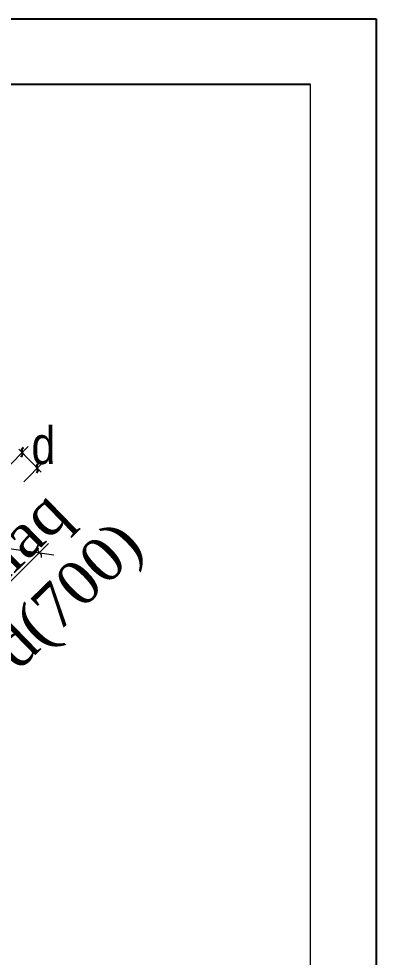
# Model space of a CAD drawing. Header units: millimetres. Extents: x 1177285 to 1225570, y -905119 to -683091.
# Drawn here: x 1222720 to 1225570, y -754450 to -746964 of the extents above; entities that cross this region are included whole.
import ezdxf

# ---------------------------------------------------------------- set-up
doc = ezdxf.new("R2010")
doc.units = ezdxf.units.MM
doc.layers.add('Элемент модели - Зона_Ном._пера__1', color=7, linetype='Continuous', lineweight=5)
doc.styles.add('style6', font='ARIALN.TTF', dxfattribs={"height": 300})

# ---------------------------------------------------------------- blocks, each defined once
blk = doc.blocks.new('ntnntyht')
at = {"color": 1, "lineweight": 25}
blk.add_line((1961564.2, -20954.7), (2003567.4, -20954.7), dxfattribs=at)
at = {"lineweight": 25}
blk.add_line((2003567.4, -20954.7), (2003567.4, -50628.5), dxfattribs=at)
at = {"color": 1, "lineweight": 25, "ltscale": 15}
blk.add_line((2003044.9, -21477.1), (1963653.3, -21477.1), dxfattribs=at)
at = {"lineweight": 5, "ltscale": 15}
blk.add_line((2003044.9, -50106.1), (2003044.9, -21477.1), dxfattribs=at)

msp = doc.modelspace()

# ---------------------------------------------------------------- linework, layer by layer
at = {"lineweight": 9}
for p, q in [((1222613.717, -750558.224), (1222794.734, -750377.216)), ((1222720.67, -750398.407), (1222897.69, -750580.108)), ((1222759.509, -750656.939), (1222915.056, -750501.392)), ((1222165.802, -751122.467), (1223000.173, -751240.336))]:
    msp.add_line(p, q, dxfattribs=at)
at = {"lineweight": 30}
for points in [[(1222756.719, -750384.183), (1222750.48, -750390.904), (1222735.139, -750407.43), (1222755.851, -750437.89), (1222743.881, -750454.916), (1222739.392, -750461.302)], [(1222876.343, -750508.7), (1222870.376, -750515.664), (1222855.704, -750532.787), (1222877.611, -750562.399), (1222866.326, -750579.888), (1222862.094, -750586.447)]]:
    msp.add_open_spline(points, degree=3, knots=[0, 0, 0, 0, 74.05782511, 182.08741306, 246.91274819, 246.91274819, 246.91274819, 246.91274819], dxfattribs=at)
at = {"lineweight": 9}
msp.add_open_spline([(1222874.651, -751185.871), (1222872.743, -751194.841), (1222868.051, -751216.896), (1222901.455, -751232.419), (1222899.913, -751253.175), (1222899.335, -751260.959)], degree=3, knots=[0, 0, 0, 0, 74.05782511, 182.08741306, 246.91274819, 246.91274819, 246.91274819, 246.91274819], dxfattribs=at)
at = {"layer": 'Элемент модели - Зона_Ном._пера__1', "color": 0, "linetype": 'Continuous', "lineweight": 9}
msp.add_line((1221032.934, -753076.726), (1222955.853, -751150.172), dxfattribs=at)

# ---------------------------------------------------------------- block references
at = {"color": 3, "xscale": 1.004925508461463, "yscale": 1.004925508461463, "zscale": 1.004925508461463}
msp.add_blockref('ntnntyht', (-787866.274, -725906.376), dxfattribs=at)

# ---------------------------------------------------------------- texts
at = {"layer": 'Элемент модели - Зона_Ном._пера__1', "color": 0, "linetype": 'Continuous', "lineweight": 0, "insert": (1222820.659, -750216.714), "char_height": 300, "attachment_point": 1, "style": 'style6'}
msp.add_mtext('d', dxfattribs=at)
at = {"layer": 'Элемент модели - Зона_Ном._пера__1', "color": 0, "linetype": 'Continuous', "lineweight": 0, "insert": (1221687.064, -751870.864), "char_height": 350, "attachment_point": 1, "rotation": 44.1815445, "style": 'style6'}
msp.add_mtext('\\pxqc;{\\fTimes New Roman|b0|i0|c238|p18;Lcalaq\\P50d(700)}', dxfattribs=at)

doc.saveas('drawing.dxf')
